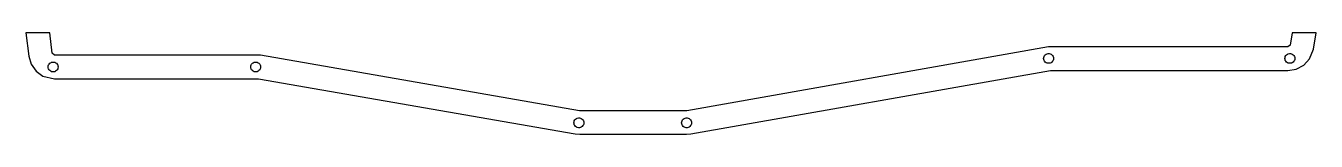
# Model space of a CAD drawing. Header units: metres. Extents: x -4 to 295, y -114 to -90.
import ezdxf

# ---------------------------------------------------------------- set-up
doc = ezdxf.new("R2010")
doc.units = ezdxf.units.M

msp = doc.modelspace()

# ---------------------------------------------------------------- linework, layer by layer
for p, q in [((1.19743, -90), (-4.34424, -90)), ((-4.34424, -90), (-3.66875, -95.4767)), ((1.78989, -94.8034), (1.19743, -90)), ((289.533, -90), (289.037, -92.9207)), ((295.112, -90), (289.533, -90)), ((294.459, -93.8424), (295.112, -90)), ((-3.66875, -95.4767), (-3.1076, -97.3704)), ((2.28613, -95.2422), (1.78989, -94.8034)), ((50.1216, -95.2422), (2.28613, -95.2422)), ((124.12, -108.189), (50.1216, -95.2422)), ((232.962, -93.3369), (149.058, -108.189)), ((231.85, -96), (231.875, -95.7609)), ((231.875, -95.7609), (231.949, -95.5322)), ((231.949, -95.5322), (232.07, -95.324)), ((232.07, -95.324), (232.23, -95.1454)), ((232.23, -95.1454), (232.425, -95.0041)), ((232.425, -95.0041), (232.645, -94.9063)), ((232.645, -94.9063), (232.88, -94.8563)), ((232.88, -94.8563), (233.12, -94.8563)), ((288.544, -93.3369), (232.962, -93.3369)), ((233.12, -94.8563), (233.355, -94.9063)), ((233.355, -94.9063), (233.575, -95.0041)), ((233.575, -95.0041), (233.769, -95.1454)), ((233.769, -95.1454), (233.93, -95.324)), ((233.93, -95.324), (234.051, -95.5322)), ((234.051, -95.5322), (234.125, -95.7609)), ((234.125, -95.7609), (234.15, -96)), ((287.85, -96), (287.875, -95.7609)), ((287.875, -95.7609), (287.949, -95.5322)), ((287.949, -95.5322), (288.07, -95.324)), ((288.07, -95.324), (288.23, -95.1454)), ((288.23, -95.1454), (288.425, -95.0041)), ((288.425, -95.0041), (288.645, -94.9063)), ((289.037, -92.9207), (288.544, -93.3369)), ((288.645, -94.9063), (288.88, -94.8563)), ((288.88, -94.8563), (289.12, -94.8563)), ((289.12, -94.8563), (289.355, -94.9063)), ((289.355, -94.9063), (289.575, -95.0041)), ((289.575, -95.0041), (289.769, -95.1454)), ((289.769, -95.1454), (289.93, -95.324)), ((289.93, -95.324), (290.051, -95.5322)), ((290.051, -95.5322), (290.125, -95.7609)), ((290.125, -95.7609), (290.15, -96)), ((293.567, -96.1186), (294.459, -93.8424)), ((-3.1076, -97.3704), (-1.96198, -98.9794)), ((0.84999, -98), (0.87512, -97.7609)), ((0.87512, -98.2391), (0.84999, -98)), ((0.87512, -97.7609), (0.94942, -97.5322)), ((0.94942, -98.4677), (0.87512, -98.2391)), ((0.94942, -97.5322), (1.06963, -97.324)), ((1.06963, -98.6759), (0.94942, -98.4677)), ((1.06963, -97.324), (1.2305, -97.1454)), ((1.2305, -98.8546), (1.06963, -98.6759)), ((1.2305, -97.1454), (1.42499, -97.0041)), ((1.42499, -97.0041), (1.64462, -96.9063)), ((1.64462, -96.9063), (1.87979, -96.8563)), ((1.87979, -96.8563), (2.12019, -96.8563)), ((2.12019, -96.8563), (2.35536, -96.9063)), ((2.35536, -96.9063), (2.575, -97.0041)), ((2.575, -97.0041), (2.76949, -97.1454)), ((2.76949, -97.1454), (2.93036, -97.324)), ((2.93036, -98.6759), (2.76949, -98.8546)), ((2.93036, -97.324), (3.05057, -97.5322)), ((3.05057, -98.4677), (2.93036, -98.6759)), ((3.05057, -97.5322), (3.12486, -97.7609)), ((3.12486, -98.2391), (3.05057, -98.4677)), ((3.12486, -97.7609), (3.14999, -98)), ((3.14999, -98), (3.12486, -98.2391)), ((47.85, -98), (47.8751, -97.7609)), ((47.8751, -98.2391), (47.85, -98)), ((47.8751, -97.7609), (47.9494, -97.5322)), ((47.9494, -98.4677), (47.8751, -98.2391)), ((47.9494, -97.5322), (48.0696, -97.324)), ((48.0696, -98.6759), (47.9494, -98.4677)), ((48.0696, -97.324), (48.2305, -97.1454)), ((48.2305, -98.8546), (48.0696, -98.6759)), ((48.2305, -97.1454), (48.425, -97.0041)), ((48.425, -97.0041), (48.6446, -96.9063)), ((48.6446, -96.9063), (48.8798, -96.8563)), ((48.8798, -96.8563), (49.1202, -96.8563)), ((49.1202, -96.8563), (49.3554, -96.9063)), ((49.3554, -96.9063), (49.575, -97.0041)), ((49.575, -97.0041), (49.7695, -97.1454)), ((49.7695, -97.1454), (49.9304, -97.324)), ((49.9304, -98.6759), (49.7695, -98.8546)), ((49.9304, -97.324), (50.0506, -97.5322)), ((50.0506, -98.4677), (49.9304, -98.6759)), ((50.0506, -97.5322), (50.1249, -97.7609)), ((50.1249, -98.2391), (50.0506, -98.4677)), ((50.1249, -97.7609), (50.15, -98)), ((50.15, -98), (50.1249, -98.2391)), ((231.875, -96.2391), (231.85, -96)), ((231.949, -96.4677), (231.875, -96.2391)), ((232.07, -96.6759), (231.949, -96.4677)), ((232.23, -96.8546), (232.07, -96.6759)), ((232.425, -96.9959), (232.23, -96.8546)), ((232.645, -97.0937), (232.425, -96.9959)), ((232.88, -97.1437), (232.645, -97.0937)), ((233.12, -97.1437), (232.88, -97.1437)), ((233.355, -97.0937), (233.12, -97.1437)), ((233.575, -96.9959), (233.355, -97.0937)), ((233.769, -96.8546), (233.575, -96.9959)), ((233.93, -96.6759), (233.769, -96.8546)), ((234.051, -96.4677), (233.93, -96.6759)), ((234.125, -96.2391), (234.051, -96.4677)), ((234.15, -96), (234.125, -96.2391)), ((287.875, -96.2391), (287.85, -96)), ((287.949, -96.4677), (287.875, -96.2391)), ((288.07, -96.6759), (287.949, -96.4677)), ((288.23, -96.8546), (288.07, -96.6759)), ((288.425, -96.9959), (288.23, -96.8546)), ((288.645, -97.0937), (288.425, -96.9959)), ((288.544, -98.8369), (290.492, -98.5118)), ((288.88, -97.1437), (288.645, -97.0937)), ((289.12, -97.1437), (288.88, -97.1437)), ((289.355, -97.0937), (289.12, -97.1437)), ((289.575, -96.9959), (289.355, -97.0937)), ((289.769, -96.8546), (289.575, -96.9959)), ((289.93, -96.6759), (289.769, -96.8546)), ((290.051, -96.4677), (289.93, -96.6759)), ((290.125, -96.2391), (290.051, -96.4677)), ((290.15, -96), (290.125, -96.2391)), ((290.492, -98.5118), (292.229, -97.5718)), ((292.229, -97.5718), (293.567, -96.1186)), ((-1.96198, -98.9794), (-0.356, -100.129)), ((-0.356, -100.129), (2.28613, -100.742)), ((1.42499, -98.9959), (1.2305, -98.8546)), ((1.64462, -99.0937), (1.42499, -98.9959)), ((1.87979, -99.1437), (1.64462, -99.0937)), ((2.12019, -99.1437), (1.87979, -99.1437)), ((2.35536, -99.0937), (2.12019, -99.1437)), ((2.28613, -100.742), (49.6442, -100.742)), ((2.575, -98.9959), (2.35536, -99.0937)), ((2.76949, -98.8546), (2.575, -98.9959)), ((48.425, -98.9959), (48.2305, -98.8546)), ((48.6446, -99.0937), (48.425, -98.9959)), ((48.8798, -99.1437), (48.6446, -99.0937)), ((49.1202, -99.1437), (48.8798, -99.1437)), ((49.3554, -99.0937), (49.1202, -99.1437)), ((49.575, -98.9959), (49.3554, -99.0937)), ((49.7695, -98.8546), (49.575, -98.9959)), ((49.6442, -100.742), (123.172, -113.607)), ((150.016, -113.604), (233.445, -98.8369)), ((233.445, -98.8369), (288.544, -98.8369)), ((122.85, -111), (122.875, -110.761)), ((122.875, -110.761), (122.949, -110.532)), ((122.949, -110.532), (123.07, -110.324)), ((123.07, -110.324), (123.23, -110.145)), ((123.23, -110.145), (123.425, -110.004)), ((123.425, -110.004), (123.645, -109.906)), ((123.645, -109.906), (123.88, -109.856)), ((123.88, -109.856), (124.12, -109.856)), ((124.206, -108.196), (124.12, -108.189)), ((124.12, -109.856), (124.355, -109.906)), ((148.971, -108.196), (124.206, -108.196)), ((124.355, -109.906), (124.575, -110.004)), ((124.575, -110.004), (124.769, -110.145)), ((124.769, -110.145), (124.93, -110.324)), ((124.93, -110.324), (125.051, -110.532)), ((125.051, -110.532), (125.125, -110.761)), ((125.125, -110.761), (125.15, -111)), ((147.85, -111), (147.875, -110.761)), ((147.875, -110.761), (147.949, -110.532)), ((147.949, -110.532), (148.07, -110.324)), ((148.07, -110.324), (148.23, -110.145)), ((148.23, -110.145), (148.425, -110.004)), ((148.425, -110.004), (148.645, -109.906)), ((148.645, -109.906), (148.88, -109.856)), ((148.88, -109.856), (149.12, -109.856)), ((149.058, -108.189), (148.971, -108.196)), ((149.12, -109.856), (149.355, -109.906)), ((149.355, -109.906), (149.575, -110.004)), ((149.575, -110.004), (149.769, -110.145)), ((149.769, -110.145), (149.93, -110.324)), ((149.93, -110.324), (150.051, -110.532)), ((150.051, -110.532), (150.125, -110.761)), ((150.125, -110.761), (150.15, -111)), ((122.875, -111.239), (122.85, -111)), ((122.949, -111.468), (122.875, -111.239)), ((123.07, -111.676), (122.949, -111.468)), ((123.23, -111.855), (123.07, -111.676)), ((123.172, -113.607), (124.206, -113.696)), ((123.425, -111.996), (123.23, -111.855)), ((123.645, -112.094), (123.425, -111.996)), ((123.88, -112.144), (123.645, -112.094)), ((124.12, -112.144), (123.88, -112.144)), ((124.355, -112.094), (124.12, -112.144)), ((124.206, -113.696), (148.971, -113.696)), ((124.575, -111.996), (124.355, -112.094)), ((124.769, -111.855), (124.575, -111.996)), ((124.93, -111.676), (124.769, -111.855)), ((125.051, -111.468), (124.93, -111.676)), ((125.125, -111.239), (125.051, -111.468)), ((125.15, -111), (125.125, -111.239)), ((147.875, -111.239), (147.85, -111)), ((147.949, -111.468), (147.875, -111.239)), ((148.07, -111.676), (147.949, -111.468)), ((148.23, -111.855), (148.07, -111.676)), ((148.425, -111.996), (148.23, -111.855)), ((148.645, -112.094), (148.425, -111.996)), ((148.88, -112.144), (148.645, -112.094)), ((149.12, -112.144), (148.88, -112.144)), ((148.971, -113.696), (150.016, -113.604)), ((149.355, -112.094), (149.12, -112.144)), ((149.575, -111.996), (149.355, -112.094)), ((149.769, -111.855), (149.575, -111.996)), ((149.93, -111.676), (149.769, -111.855)), ((150.051, -111.468), (149.93, -111.676)), ((150.125, -111.239), (150.051, -111.468)), ((150.15, -111), (150.125, -111.239))]:
    msp.add_line(p, q)

doc.saveas('drawing.dxf')
